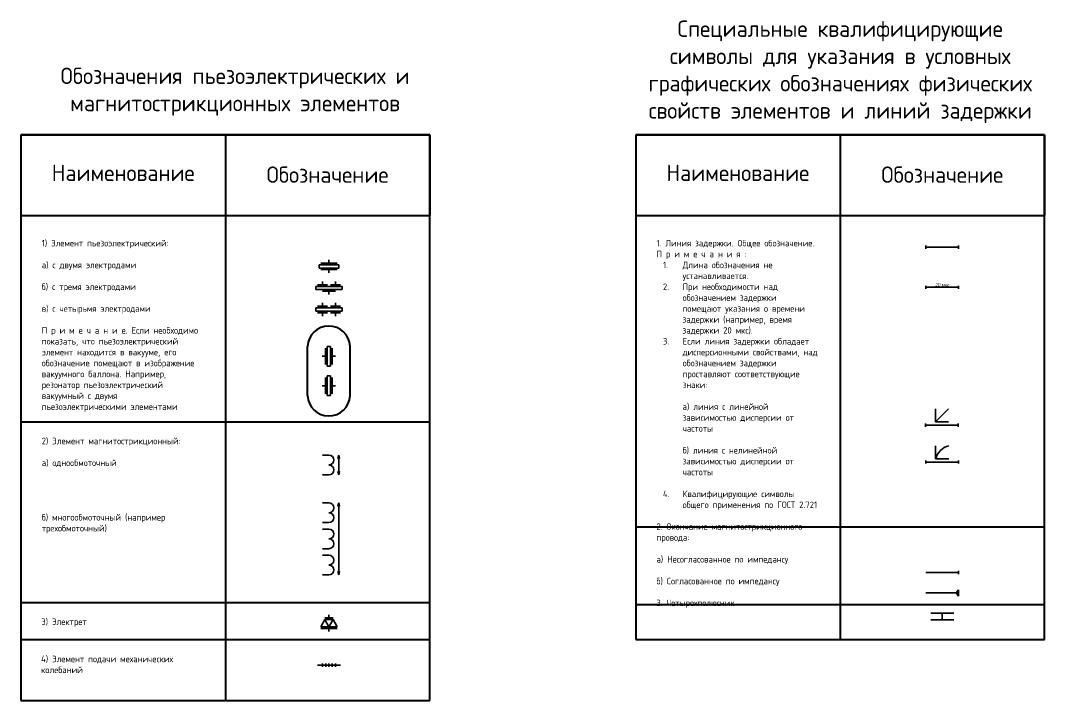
# Model space of a CAD drawing. Header units: millimetres. Extents: x 313 to 1942, y 262 to 1320.
# Drawn here: x 500 to 1126, y 904 to 1320 of the extents above; entities that cross this region are included whole.
import ezdxf

# ---------------------------------------------------------------- set-up
doc = ezdxf.new("R2010")
doc.units = ezdxf.units.MM
doc.layers.add('Рамка', color=250, linetype='Continuous', lineweight=25)
doc.styles.get("Standard").update_dxf_attribs({"font": 'arial.ttf'})

msp = doc.modelspace()

# ---------------------------------------------------------------- hatches: boundary and pattern name
at = {"layer": 'Рамка', "lineweight": 30}
h = msp.add_hatch(color=0, dxfattribs=at)
h.dxf.hatch_style = 1
h.paths.add_polyline_path([(693.86, 1052.12), (694.36, 1052.12), (694.36, 1054.12)])
h.paths.add_polyline_path([(694.36, 1054.12), (694.36, 1052.12), (694.86, 1052.12)])
h.paths.add_polyline_path([(694.36, 1042.12), (694.36, 1044.12), (693.86, 1044.12)])
h.paths.add_polyline_path([(694.36, 1042.12), (694.86, 1044.12), (694.36, 1044.12)])
h = msp.add_hatch(color=0, dxfattribs=at)
h.dxf.hatch_style = 1
h.paths.add_polyline_path([(693.86, 1022.92), (694.36, 1022.92), (694.36, 1024.92)])
h.paths.add_polyline_path([(694.36, 1024.92), (694.36, 1022.92), (694.86, 1022.92)])
h.paths.add_polyline_path([(694.36, 982.92), (693.86, 982.92), (694.36, 980.92)])
h.paths.add_polyline_path([(694.86, 982.92), (694.36, 982.92), (694.36, 980.92)])

# ---------------------------------------------------------------- linework, layer by layer
at = {"layer": 'Рамка', "color": 0, "lineweight": 30}
for p, q in [((500, 1250), (750, 1250)), ((500, 1250), (500, 904.05)), ((750, 1250), (500, 1250)), ((625, 1250), (625, 904.05)), ((750, 1250), (750, 1200.66)), ((750, 904.05), (750, 1250)), ((875.89, 1250), (1125.89, 1250)), ((875.89, 1250), (875.89, 941.29)), ((1125.89, 1250), (875.89, 1250)), ((1000.89, 1250), (1000.89, 941.29)), ((1125.89, 1250), (1125.89, 1200.66)), ((1125.89, 941.29), (1125.89, 1250)), ((499.86, 1200.66), (750, 1200.66)), ((875.75, 1200.66), (1125.89, 1200.66)), ((675.24, 1090.56), (675.26, 1120.67)), ((701.24, 1090.56), (701.24, 1120.67)), ((499.71, 1074.6), (750, 1074.6)), ((875.54, 1010.28), (1125.89, 1010.28)), ((500, 964.04), (750, 964.04)), ((875.63, 962.74), (1125.89, 962.74)), ((500, 941.29), (750, 941.29)), ((875.89, 941.29), (1125.89, 941.29)), ((500, 904.05), (750, 904.05))]:
    msp.add_line(p, q, dxfattribs=at)
at = {"layer": 'Рамка', "color": 0}
for p, q in [((1053.39, 1182.36), (1053.39, 1180.36)), ((1053.39, 1181.36), (1073.39, 1181.36)), ((1073.39, 1182.36), (1073.39, 1180.36)), ((688.36, 1171.62), (688.36, 1173.62)), ((682.36, 1168.62), (682.36, 1170.62)), ((682.36, 1170.62), (688.36, 1170.62)), ((694.36, 1168.62), (682.36, 1168.62)), ((688.36, 1167.62), (683.36, 1167.62)), ((688.36, 1170.62), (694.36, 1170.62)), ((688.36, 1167.62), (693.36, 1167.62)), ((688.36, 1167.62), (688.36, 1165.62)), ((694.36, 1170.62), (694.36, 1168.62)), ((684.36, 1158.37), (684.36, 1160.37)), ((692.36, 1158.37), (692.36, 1160.37)), ((680.36, 1155.37), (680.36, 1157.37)), ((680.36, 1157.37), (696.36, 1157.37)), ((696.36, 1155.37), (680.36, 1155.37)), ((687.36, 1158.37), (681.36, 1158.37)), ((688.36, 1154.37), (684.36, 1154.37)), ((688.36, 1154.37), (692.36, 1154.37)), ((688.36, 1154.37), (688.36, 1152.37)), ((689.36, 1158.37), (695.36, 1158.37)), ((696.36, 1157.37), (696.36, 1155.37)), ((1053.39, 1157.8), (1053.39, 1155.8)), ((1053.39, 1156.8), (1073.39, 1156.8)), ((1073.39, 1157.8), (1073.39, 1155.8)), ((684.36, 1145.22), (684.36, 1147.22)), ((692.36, 1145.22), (692.36, 1147.22)), ((680.36, 1142.22), (680.36, 1144.22)), ((680.36, 1144.22), (696.36, 1144.22)), ((696.36, 1142.22), (680.36, 1142.22)), ((687.36, 1145.22), (681.36, 1145.22)), ((687.36, 1141.22), (681.36, 1141.22)), ((684.36, 1141.22), (684.36, 1139.22)), ((689.36, 1145.22), (695.36, 1145.22)), ((689.36, 1141.22), (695.36, 1141.22)), ((692.36, 1141.22), (692.36, 1139.22)), ((696.36, 1144.22), (696.36, 1142.22)), ((687.26, 1114.6), (687.26, 1120.6)), ((687.26, 1120.6), (689.26, 1120.6)), ((689.26, 1120.6), (689.26, 1108.6)), ((690.26, 1114.6), (690.26, 1119.6)), ((686.26, 1114.6), (684.26, 1114.6)), ((687.26, 1108.6), (687.26, 1114.6)), ((689.26, 1108.6), (687.26, 1108.6)), ((690.26, 1114.6), (690.26, 1109.6)), ((690.26, 1114.6), (692.26, 1114.6)), ((687.26, 1096.63), (687.26, 1102.63)), ((687.26, 1102.63), (689.26, 1102.63)), ((689.26, 1102.63), (689.26, 1090.63)), ((686.26, 1096.63), (684.26, 1096.63)), ((687.26, 1090.63), (687.26, 1096.63)), ((690.26, 1096.63), (690.26, 1101.63)), ((690.26, 1096.63), (690.26, 1091.63)), ((690.26, 1096.63), (692.26, 1096.63)), ((689.26, 1090.63), (687.26, 1090.63)), ((1059.19, 1074.47), (1059.19, 1082.47)), ((1059.19, 1074.47), (1067.19, 1082.47)), ((1053.19, 1073.47), (1053.19, 1071.47)), ((1053.19, 1072.47), (1073.19, 1072.47)), ((1063.19, 1074.47), (1059.19, 1074.47)), ((1063.19, 1074.47), (1067.19, 1074.47)), ((1073.19, 1073.47), (1073.19, 1071.47)), ((1059.32, 1051.94), (1059.32, 1059.94)), ((684.36, 1054.12), (688.36, 1054.12)), ((694.36, 1054.12), (693.86, 1052.12)), ((694.36, 1052.12), (693.86, 1052.12)), ((694.36, 1052.12), (694.36, 1054.12)), ((694.86, 1052.12), (694.36, 1054.12)), ((694.36, 1048.12), (694.36, 1052.12)), ((694.36, 1052.12), (694.86, 1052.12)), ((694.36, 1048.12), (694.36, 1044.12)), ((1053.32, 1050.94), (1053.32, 1048.94)), ((1053.32, 1049.94), (1073.32, 1049.94)), ((1063.32, 1051.94), (1059.32, 1051.94)), ((1063.32, 1051.94), (1067.32, 1051.94)), ((1073.32, 1050.94), (1073.32, 1048.94)), ((684.36, 1042.12), (688.36, 1042.12)), ((694.36, 1044.12), (693.86, 1044.12)), ((693.86, 1044.12), (694.36, 1042.12)), ((694.36, 1044.12), (694.86, 1044.12)), ((694.36, 1044.12), (694.36, 1042.12)), ((694.36, 1042.12), (694.86, 1044.12)), ((684.36, 1024.92), (688.36, 1024.92)), ((694.36, 1024.92), (693.86, 1022.92)), ((694.36, 1022.92), (693.86, 1022.92)), ((694.36, 1022.92), (694.36, 1024.92)), ((694.86, 1022.92), (694.36, 1024.92)), ((694.36, 1018.92), (694.36, 1022.92)), ((694.36, 1022.92), (694.86, 1022.92)), ((694.36, 1018.92), (694.36, 980.92)), ((684.36, 1012.92), (688.36, 1012.92)), ((684.36, 1008.92), (688.36, 1008.92)), ((684.36, 996.92), (688.36, 996.92)), ((684.36, 992.92), (688.36, 992.92)), ((1073.39, 983.34), (1073.39, 981.34)), ((684.36, 980.92), (688.36, 980.92)), ((694.36, 982.92), (693.86, 982.92)), ((693.86, 982.92), (694.36, 980.92)), ((694.36, 982.92), (694.86, 982.92)), ((694.36, 982.92), (694.36, 980.92)), ((694.36, 980.92), (694.86, 982.92)), ((1053.39, 982.34), (1073.39, 982.34)), ((1073.39, 971.82), (1071.91, 969.82)), ((1073.39, 971.82), (1073.39, 967.82)), ((1053.39, 969.82), (1073.39, 969.82)), ((1071.91, 969.82), (1073.39, 967.82)), ((685.86, 953.53), (683.36, 949.2)), ((690.86, 954.53), (685.86, 954.53)), ((688.36, 949.2), (685.86, 953.53)), ((685.86, 953.53), (690.86, 953.53)), ((688.36, 954.53), (688.36, 956.53)), ((690.86, 953.53), (688.36, 949.2)), ((693.36, 949.2), (690.86, 953.53)), ((1063.39, 957.41), (1056.39, 957.41)), ((1063.39, 953.41), (1056.39, 953.41)), ((1063.39, 957.41), (1063.39, 953.41)), ((1063.39, 957.41), (1070.39, 957.41)), ((1063.39, 953.41), (1070.39, 953.41)), ((683.36, 949.2), (688.36, 949.2)), ((688.36, 948.2), (683.36, 948.2)), ((688.36, 949.2), (693.36, 949.2)), ((688.36, 948.2), (693.36, 948.2)), ((688.36, 948.2), (688.36, 946.2)), ((681.36, 925.62), (695.36, 925.62)), ((684.36, 925.62), (684.36, 926.62)), ((684.36, 926.62), (684.36, 924.62)), ((686.36, 925.62), (686.36, 926.62)), ((686.36, 926.62), (686.36, 924.62)), ((688.36, 925.62), (688.36, 926.62)), ((688.36, 925.62), (688.36, 924.62)), ((690.36, 925.62), (690.36, 926.62)), ((690.36, 926.62), (690.36, 924.62)), ((692.36, 925.62), (692.36, 926.62)), ((692.36, 926.62), (692.36, 924.62))]:
    msp.add_line(p, q, dxfattribs=at)
at = {"layer": 'Рамка', "color": 7}
for p, q in [((683.36, 1171.62), (693.36, 1171.62)), ((686.26, 1109.6), (686.26, 1119.6)), ((686.26, 1091.63), (686.26, 1101.63))]:
    msp.add_line(p, q, dxfattribs=at)
at = {"layer": 'Рамка', "color": 0, "lineweight": 30}
for centre, start, end in [((688.25, 1120.09), 2.52362, 177.47638), ((688.22, 1091.13), 182.52362, 357.47638)]:
    msp.add_arc(centre, 13, start, end, dxfattribs=at)
at = {"layer": 'Рамка', "color": 0}
for centre, radius, start, end in [((1070.81, 1048.45), 12.01, 106.90058, 163.09942), ((688.36, 1051.12), 3, 270, 90), ((688.36, 1045.12), 3, 270, 90), ((688.36, 1021.92), 3, 270, 90), ((688.36, 1015.92), 3, 270, 90), ((688.36, 1005.92), 3, 270, 90), ((688.36, 999.92), 3, 270, 90), ((688.36, 989.92), 3, 270, 90), ((688.36, 983.92), 3, 270, 90)]:
    msp.add_arc(centre, radius, start, end, dxfattribs=at)

# ---------------------------------------------------------------- texts
at = {"layer": 'Рамка', "color": 0, "lineweight": 30, "attachment_point": 1}
for s, width, insert, char_height in [('\\pxqc;{\\fGOST type B|b0|i0|c204|p34;Специальные квалифицирующие символы для указания в условных графических обозначениях физических свойств элементов и линий задержки }', 241.918, (880, 1320), 10), ('\\pxqc;{\\fGOST type B|b0|i0|c204|p34;Обозначения пьезоэлектрических и магнитострикционных элементов}', 241.918, (509.98, 1291.17), 10), ('\\pxqc;{\\fGOST type B|b0|i0|c204|p34;Наименование}', 125, (500, 1231.81), 10), ('\\pxqc;{\\fGOST type B|b0|i0|c204|p34;Обозначение}', 125, (625, 1230.72), 10), ('\\pxqc;{\\fGOST type B|b0|i0|c204|p34;Наименование}', 125, (875.89, 1231.81), 10), ('\\pxqc;{\\fGOST type B|b0|i0|c204|p34;Обозначение}', 125, (1000.89, 1230.72), 10), ('{\\fGOST type B|b0|i0|c204|p34;1) Элемент пьезоэлектрический\\fGOST type B|b0|i0|c0|p34;:\\fGOST type B|b0|i0|c204|p34;\\P\\Pа) с двумя электродами\\P\\Pб) с тремя электродами\\P\\Pв) с четырьмя электродами\\P\\PП\\fGOST type B|b0|i0|c0|p34; \\fGOST type B|b0|i0|c204|p34;р\\fGOST type B|b0|i0|c0|p34; \\fGOST type B|b0|i0|c204|p34;и\\fGOST type B|b0|i0|c0|p34; \\fGOST type B|b0|i0|c204|p34;м\\fGOST type B|b0|i0|c0|p34; \\fGOST type B|b0|i0|c204|p34;е\\fGOST type B|b0|i0|c0|p34; \\fGOST type B|b0|i0|c204|p34;ч\\fGOST type B|b0|i0|c0|p34; \\fGOST type B|b0|i0|c204|p34;а\\fGOST type B|b0|i0|c0|p34; \\fGOST type B|b0|i0|c204|p34;н\\fGOST type B|b0|i0|c0|p34; \\fGOST type B|b0|i0|c204|p34;и\\fGOST type B|b0|i0|c0|p34; \\fGOST type B|b0|i0|c204|p34;е.\\fGOST type B|b0|i0|c0|p34; \\fGOST type B|b0|i0|c204|p34;Если необходимо\\Pпоказать\\fGOST type B|b0|i0|c0|p34;, \\fGOST type B|b0|i0|c204|p34;что пьезоэлектрический элемент находится в вакууме\\fGOST type B|b0|i0|c0|p34;, \\fGOST type B|b0|i0|c204|p34;его обозначение помещают в изображение вакуумного баллона\\fGOST type B|b0|i0|c0|p34;. \\fGOST type B|b0|i0|c204|p34;Например\\fGOST type B|b0|i0|c0|p34;, \\fGOST type B|b0|i0|c204|p34;резонатор\\fGOST type B|b0|i0|c0|p34; \\fGOST type B|b0|i0|c204|p34;пьезоэлектрический вакуумный с двумя \\Pпьезоэлектрическими элементами}', 98.5738, (512.69, 1185.82), 4), ('{\\fGOST type B|b0|i0|c204|p34;1\\fGOST type B|b0|i0|c0|p34;.\\fGOST type B|b0|i0|c204|p34; Линия задержки. Общее обозначение.\\fGOST type B|b0|i0|c0|p34;\\P\\fGOST type B|b0|i0|c204|p34;П\\fGOST type B|b0|i0|c0|p34; \\fGOST type B|b0|i0|c204|p34;р\\fGOST type B|b0|i0|c0|p34; \\fGOST type B|b0|i0|c204|p34;и\\fGOST type B|b0|i0|c0|p34; \\fGOST type B|b0|i0|c204|p34;м\\fGOST type B|b0|i0|c0|p34; \\fGOST type B|b0|i0|c204|p34;е\\fGOST type B|b0|i0|c0|p34; \\fGOST type B|b0|i0|c204|p34;ч\\fGOST type B|b0|i0|c0|p34; \\fGOST type B|b0|i0|c204|p34;а\\fGOST type B|b0|i0|c0|p34; \\fGOST type B|b0|i0|c204|p34;н\\fGOST type B|b0|i0|c0|p34; \\fGOST type B|b0|i0|c204|p34;и\\fGOST type B|b0|i0|c0|p34; \\fGOST type B|b0|i0|c204|p34;я\\fGOST type B|b0|i0|c0|p34; :\\P\\pxi-3,l4,t4;\\fGOST type B|b0|i0|c204|p34;1.^IДлина обозначения не устанавливается.\\P2.^IПри необходимости над обозначением задержки помещают указания о времени задержки (например, время задержки 20 мкс)\\fGOST type B|b0|i0|c0|p34;.\\P\\fGOST type B|b0|i0|c204|p34;3.^IЕсли линия задержки обладает дисперсионными свойствами, над обозначением задержки проставляют соответствующие знаки\\fGOST type B|b0|i0|c0|p34;:\\fGOST type B|b0|i0|c204|p34; \\P\\pi0,l0,tz;\\fGOST type B|b0|i0|c0|p34;\\P\\pl4;\\fGOST type B|b0|i0|c204|p34;а) линия с линейной зависимостью дисперсии от частоты\\P\\pl0;\\P\\pl4,t0;б) линия с нелинейной зависимостью дисперсии от частоты\\fGOST type B|b0|i0|c0|p34;\\P\\P\\pi-3,t4;\\fGOST type B|b0|i0|c204|p34;4.^IКвалифицирующие символы общего применения по ГОСТ 2.721 \\fGOST type B|b0|i0|c0|p34;\\P\\pi0,l0,tz;\\P2. \\fGOST type B|b0|i0|c204|p34;Окончание магнитострикционного провода\\fGOST type B|b0|i0|c0|p34;:\\P\\P\\fGOST type B|b0|i0|c204|p34;а) Несогласованное по импедансу\\P\\Pб) Согласованное по импедансу\\P\\P3. Четырехполюсник}', 98.5738, (888.58, 1185.82), 4), ('{\\fGOST type B|b0|i0|c204|p34;2) Элемент магнитострикционный\\fGOST type B|b0|i0|c0|p34;:\\fGOST type B|b0|i0|c204|p34;\\P\\Pа) однообмоточный\\P\\P\\P\\P\\Pб) многообмоточный (например трехобмоточный)}', 98.5738, (512.69, 1064.79), 4), ('{\\fGOST type B|b0|i0|c204|p34;3) Электрет}', 98.5738, (512.46, 954.23), 4), ('{\\fGOST type B|b0|i0|c204|p34;4) Элемент подачи механических колебаний}', 98.5738, (512.34, 931.47), 4)]:
    msp.add_mtext_dynamic_manual_height_columns(s, width=width, gutter_width=7.5, heights=[0], dxfattribs=dict(at, insert=insert, char_height=char_height))
at = {"layer": 'Рамка', "color": 0, "insert": (1053.39, 1159.33), "char_height": 2, "attachment_point": 1}
msp.add_mtext_dynamic_manual_height_columns('\\pxqc;{\\fArial|b0|i1|c204|p34;20 мкс}', width=20, gutter_width=7.5, heights=[0], dxfattribs=at)

doc.saveas('drawing.dxf')
